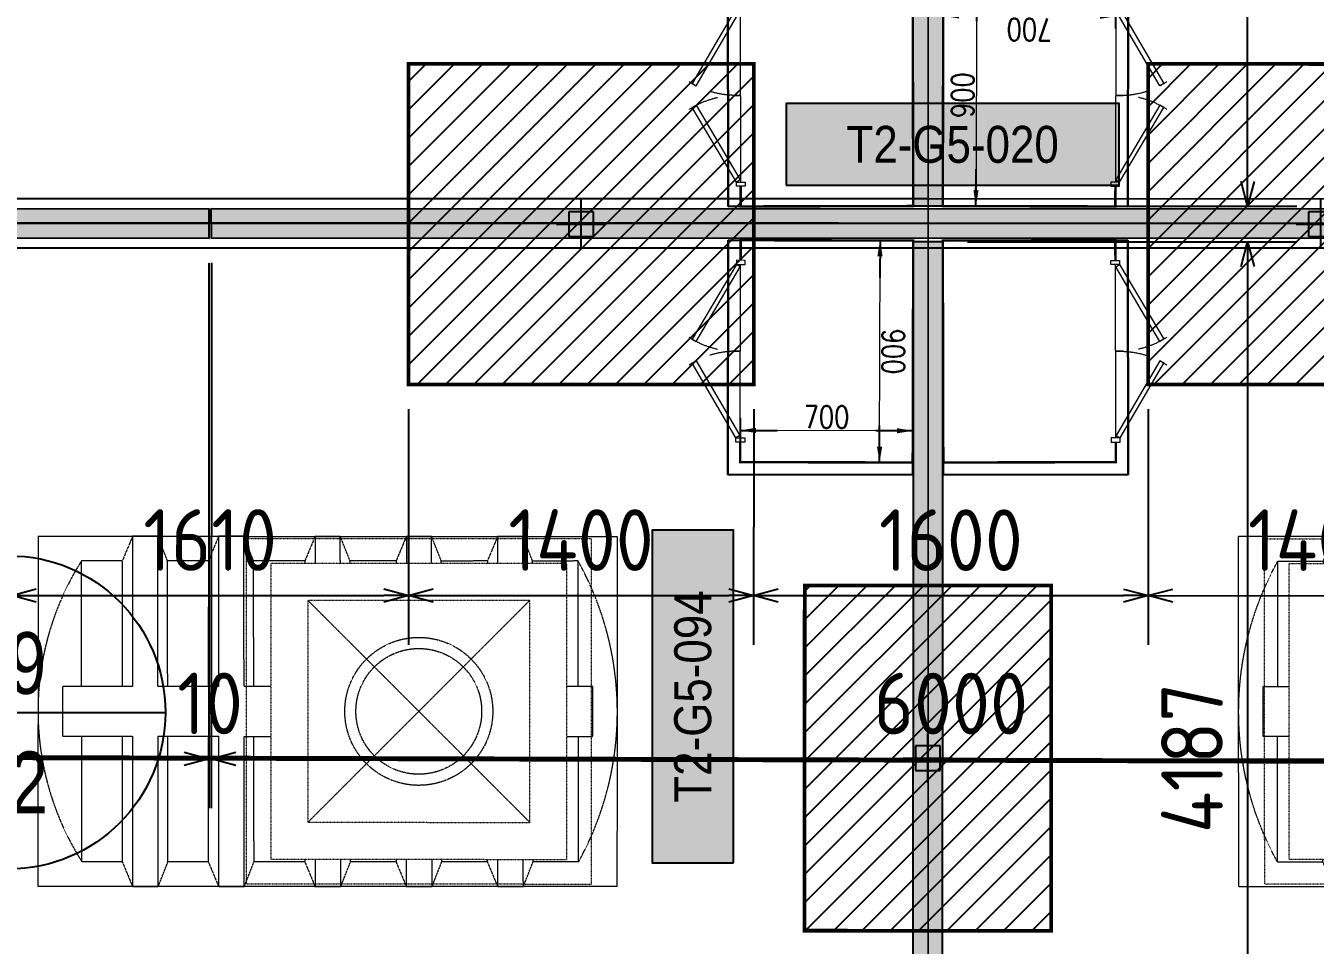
# Model space of a CAD drawing. Header units: centimetres. Extents: x -6122352 to 4157695, y -1694241 to 1947892.
# Drawn here: x 158847 to 164077, y -177704 to -173976 of the extents above; entities that cross this region are included whole.
import ezdxf
from ezdxf.enums import TextEntityAlignment as Align

# ---------------------------------------------------------------- set-up
doc = ezdxf.new("R2010")
doc.units = ezdxf.units.CM
doc.header["$MEASUREMENT"] = 0
doc.header["$PDMODE"] = 66
doc.header["$PDSIZE"] = 100
doc.linetypes.add('HIDDEN', pattern=[0.375, 0.25, -0.125])
doc.linetypes.add('LTH-4G-M-XR-GROUND FLOOR PLAN$0$HIDDEN2', pattern=[0.1875, 0.125, -0.0625])
for name, color, linetype in [('00-MI-DIM', 7, 'Continuous'), ('@MI-FOOTINGS', 7, 'Continuous'), ('@MI-MEP', 7, 'Continuous'), ('@MI-REF LAYER', 7, 'Continuous'), ('@MI-TYPE-02', 6, 'Continuous'), ('A-GLASS HATCH', 7, 'Continuous'), ('CTECH-Text 2.5mm', 2, 'Continuous'), ('PANEL-TAGS', 7, 'Continuous'), ('VD-WS-WATER TANK', 7, 'Continuous')]:
    doc.layers.add(name, color=color, linetype=linetype)
doc.layers.add('08-Compound Wall-2', color=6, linetype='Continuous', lineweight=25, true_color=0xff00ff)
for name, color, linetype, lineweight in [('23585-XR-AR-102-8P-GF$0$A-FLOR-XREF', 8, 'Continuous', 9), ('23585-XR-AR-DAMAC PLOT LIMITS$0$1-Mid units', 41, 'Continuous', 5), ('A-ANNO-TEXT', 3, 'Continuous', 25), ('LTH-4G-M-XR-GROUND FLOOR PLAN$0$1717 X Water Tank Location_5B$0$00 Line 2', 6, 'Continuous', 13), ('ZAT_WALL PANEL', 3, 'Continuous', 30)]:
    doc.layers.add(name, color=color, linetype=linetype, lineweight=lineweight)
doc.layers.add('LTH-4G-M-XR-GROUND FLOOR PLAN$0$PDF_Geometry', color=7, linetype='Continuous', true_color=0xcccccc)
doc.styles.add('Arial Narrow', font='ARIALN.TTF', dxfattribs={"width": 0.95, "height": 500})
doc.styles.add('DIMTEXT', font='romans.shx', dxfattribs={"width": 0.8})
doc.styles.add('PANELTAG_STYLE', font='arial.ttf')
doc.styles.add('Schueco-BEMSTIL', font='isocpeur.ttf', dxfattribs={"width": 0.9})
doc.dimstyles.new('DIM-25', dxfattribs={"dimscale": 25, "dimtxt": 2.5, "dimasz": 2.5, "dimexe": 1.25, "dimexo": 0.625, "dimgap": 1, "dimtad": 1, "dimdec": 0, "dimdsep": 46, "dimtxsty": 'DIMTEXT', "dimblk": 'AROW', "dimcen": 2.5, "dimse1": 1, "dimse2": 1, "dimclrd": 1, "dimclre": 1, "dimclrt": 2, "dimadec": 0, "dimazin": 0, "dimtfac": 1, "dimtdec": 0, "dimtmove": 0, "dimatfit": 3, "dimfxl": 1, "dimarcsym": 0})
doc.dimstyles.new('MI- JWC-TXT-2.5 MM', dxfattribs={"dimscale": 1.5, "dimtxt": 2.5, "dimasz": 1, "dimexe": 2, "dimexo": 1, "dimgap": 1, "dimtad": 1, "dimdec": 0, "dimdsep": 46, "dimtxsty": 'Schueco-BEMSTIL', "dimblk": 'OPEN30', "dimcen": 0, "dimdle": 2, "dimclrd": 140, "dimclre": 8, "dimclrt": 40, "dimadec": 0, "dimazin": 2, "dimtfac": 1, "dimtdec": 0, "dimtix": 1, "dimtmove": 2, "dimatfit": 3, "dimldrblk": 'OPEN', "dimfxl": 2, "dimlwd": -1, "dimlwe": -1, "dimarcsym": 0})

# ---------------------------------------------------------------- blocks, each defined once
blk = doc.blocks.new('23585-XR-AR-BOUNDARY WALLS AND SETBACKS')
at = {"layer": '08-Compound Wall-2'}
for p, q in [((496634.3278, 2768903.1255), (496630.2744, 2768898.7017)), ((496634.4752, 2768902.9903), (496630.4218, 2768898.5665)), ((496630.2744, 2768898.7017), (496626.2208, 2768894.2779)), ((496630.4218, 2768898.5665), (496626.3682, 2768894.1427))]:
    blk.add_line(p, q, dxfattribs=at)
blk = doc.blocks.new('A$C9d9485f6')
at = {"layer": 'A-ANNO-TEXT', "rotation": 312.4881850805905}
blk.add_blockref('23585-XR-AR-BOUNDARY WALLS AND SETBACKS', (-2377088.5348, -1504219.2521), dxfattribs=at)
blk = doc.blocks.new('23585-XR-AR-DAMAC PLOT LIMITS')
at = {"layer": '23585-XR-AR-DAMAC PLOT LIMITS$0$1-Mid units', "color": 251, "true_color": 0x636466}
for points in [[(496630.3481, 2768898.6341), (496612.6529, 2768914.8477), (496616.7063, 2768919.2715), (496634.4015, 2768903.0579)], [(496626.2945, 2768894.2103), (496608.5993, 2768910.4239), (496612.6529, 2768914.8477), (496630.3481, 2768898.6341)], [(496630.3481, 2768898.6341), (496634.4015, 2768903.0579), (496652.0965, 2768886.8441), (496648.0429, 2768882.4203)], [(496648.0429, 2768882.4203), (496643.9895, 2768877.9965), (496626.2945, 2768894.2103), (496630.3481, 2768898.6341)]]:
    blk.add_lwpolyline(points, close=True, dxfattribs=at)
blk = doc.blocks.new('A$Cf093b529')
at = {"layer": 'A-ANNO-TEXT'}
blk.add_blockref('23585-XR-AR-DAMAC PLOT LIMITS', (-495391.9901, -2768603.4419), dxfattribs=at)
blk = doc.blocks.new('AROW')
at = {"color": 1, "ltscale": 100}
for p, q in [((0, 0), (-3, 0)), ((0, -1), (0, 1))]:
    blk.add_line(p, q, dxfattribs=at)
blk.add_solid([(-1.28, 0.21), (-1.28, -0.21), (0, 0)], dxfattribs=at)
blk = doc.blocks.new('*D475')
at = {"layer": 'CTECH-Text 2.5mm', "color": 8, "lineweight": -2, "ltscale": 10, "transparency": 16777216}
blk.add_line((0.8246, -0.1346), (0.0246, -0.1346), dxfattribs=at)
at = {"layer": 'Defpoints', "color": 0, "ltscale": 10, "transparency": 16777216}
for p in [(-0.0254, 0), (0.8746, 0), (-0.0254, -0.1346)]:
    blk.add_point(p, dxfattribs=at)
at = {"layer": 'CTECH-Text 2.5mm', "color": 8, "lineweight": -2, "ltscale": 10, "transparency": 16777216, "xscale": 0.05, "yscale": 0.05, "zscale": 0.05, "rotation": 180}
blk.add_blockref('AROW', (-0.0254, -0.1346), dxfattribs=at)
at = {"layer": 'CTECH-Text 2.5mm', "color": 8, "lineweight": -2, "ltscale": 10, "transparency": 16777216, "xscale": 0.05, "yscale": 0.05, "zscale": 0.05}
blk.add_blockref('AROW', (0.8746, -0.1346), dxfattribs=at)
at = {"layer": 'CTECH-Text 2.5mm', "color": 8, "ltscale": 10, "transparency": 16777216, "insert": (0.4246, -0.0796), "char_height": 0.09, "attachment_point": 5, "style": 'DIMTEXT'}
blk.add_mtext('900', dxfattribs=at)
blk = doc.blocks.new('*D474')
at = {"layer": 'CTECH-Text 2.5mm', "color": 8, "lineweight": -2, "ltscale": 10, "transparency": 16777216}
blk.add_line((0.7459, -0.05), (0.7459, -0.65), dxfattribs=at)
at = {"layer": 'Defpoints', "color": 0, "ltscale": 10, "transparency": 16777216}
for p in [(0.8746, 0), (0.7459, -0.7), (0.8746, -0.7)]:
    blk.add_point(p, dxfattribs=at)
at = {"layer": 'CTECH-Text 2.5mm', "color": 8, "lineweight": -2, "ltscale": 10, "transparency": 16777216, "xscale": 0.05, "yscale": 0.05, "zscale": 0.05}
for p, rotation in [((0.7459, 0), 90), ((0.7459, -0.7), 270)]:
    blk.add_blockref('AROW', p, dxfattribs=dict(at, rotation=rotation))
at = {"layer": 'CTECH-Text 2.5mm', "color": 8, "ltscale": 10, "transparency": 16777216, "insert": (0.6909, -0.35), "char_height": 0.09, "attachment_point": 5, "rotation": 90, "style": 'DIMTEXT'}
blk.add_mtext('700', dxfattribs=at)
blk = doc.blocks.new('WT')
at = {"layer": 'VD-WS-WATER TANK', "color": 8, "linetype": 'HIDDEN', "lineweight": 5}
for p, q in [((-1544.6, 709.7), (-1544.6, -710.3)), ((-1544.6, 709.7), (805.4, 709.7)), ((805.4, -710.3), (805.4, 709.7)), ((-1205.2, 610), (-1368.6, 609.7)), ((-1367.6, 100.7), (-1368.6, 609.7)), ((-853.8, 610), (-1019.5, 609.7)), ((-462.5, 610), (-670.5, 610)), ((-92.3, 610), (-279.1, 610)), ((278, 610), (91.1, 609.6)), ((645.8, 610), (461.3, 609.7)), ((646.8, 100.7), (645.8, 610)), ((-1366.3, -610.3), (-1367.2, -101.4)), ((648.2, -610), (647.2, -101.4)), ((-1202.9, -610), (-1366.3, -610.3)), ((-853.8, -610), (-1017.2, -610.3)), ((-462.5, -610), (-668.2, -610)), ((-92.3, -610), (-276.8, -610)), ((278, -610), (93.4, -610.3)), ((648.2, -610), (463.6, -610.3)), ((805.4, -710.3), (-1544.6, -710.3))]:
    blk.add_line(p, q, dxfattribs=at)
at = {"layer": 'VD-WS-WATER TANK', "color": 8, "linetype": 'HIDDEN', "lineweight": 5, "ltscale": 0.2}
for p, q in [((-450, 450, 1.1), (450, -450, -1)), ((450, 450), (-450, -450, 1))]:
    blk.add_line(p, q, dxfattribs=at)
at = {"layer": 'VD-WS-WATER TANK', "color": 8, "linetype": 'HIDDEN', "lineweight": 5}
for points in [[(-1058, 100.7), (-1059, 709.7), (-1161.1, 709.7), (-1202.9, 610), (-1202.9, 100.7)], [(-1161.1, 709.7), (-1161.1, 100.7)], [(-1018.6, 100.7), (-1019.5, 610), (-1059, 709.7)], [(-708.9, 100.7), (-709.9, 709.7), (-812, 709.7), (-853.8, 610), (-853.8, 100.7)], [(-812, 709.7), (-812, 100.7)], [(-669.5, 100.7), (-670.5, 610), (-709.9, 709.7)], [(-318.4, 600), (-318.6, 709.7), (-420.7, 709.7), (-462.5, 610), (-462.5, 600)], [(-420.7, 709.7), (-420.7, 600)], [(-279.1, 600), (-279.1, 610), (-318.6, 709.7)], [(51.8, 600), (51.6, 709.7), (-50.5, 709.7), (-92.3, 610), (-92.3, 600)], [(-50.5, 709.7), (-50.5, 600)], [(91.1, 600), (91.1, 610), (51.6, 709.7)], [(422, 600), (421.8, 709.7), (319.7, 709.7), (278, 610), (278, 600)], [(319.7, 709.7), (319.7, 600)], [(461.3, 600), (461.3, 610), (421.8, 709.7)], [(-1161.1, 100.7), (-1444.6, 100.7), (-1444.6, -101.4), (-1161.1, -101.4)], [(-812, 100.7), (-1058, 100.7)], [(-600, 100.7), (-708.9, 100.7)], [(600, -101.4), (705.4, -101.4), (705.4, 100.7), (600, 100.7)], [(-1202.9, -101.4), (-1202.9, -610), (-1161.1, -710.3), (-1056.7, -710.3), (-1017.2, -610), (-1018.2, -101.4)], [(-1161.1, -101.4), (-1161.1, -710.3)], [(-1056.7, -710.3), (-1057.7, -101.4)], [(-1057.7, -101.4), (-812, -101.4)], [(-853.8, -101.4), (-853.8, -610), (-812, -710.3), (-707.6, -710.3), (-668.2, -610), (-669.1, -101.4)], [(-812, -101.4), (-812, -710.3)], [(-707.6, -710.3), (-708.6, -101.4)], [(-708.6, -101.4), (-600, -101.4)], [(-462.5, -600), (-462.5, -610), (-420.7, -710.3), (-316.2, -710.3), (-276.8, -610), (-276.8, -600)], [(-420.7, -600), (-420.7, -710.3)], [(-316.2, -710.3), (-316.4, -600)], [(-92.3, -600), (-92.3, -610), (-50.5, -710.3), (54, -710.3), (93.4, -610), (93.4, -600)], [(-50.5, -600), (-50.5, -710.3)], [(54, -710.3), (53.8, -600)], [(278, -600), (278, -610), (319.7, -710.3), (424.2, -710.3), (463.6, -610), (463.6, -600)], [(319.7, -600), (319.7, -710.3)], [(424.2, -710.3), (424, -600)]]:
    blk.add_lwpolyline(points, dxfattribs=at)
at = {"layer": 'VD-WS-WATER TANK', "color": 8, "linetype": 'HIDDEN', "lineweight": 5, "ltscale": 0.2}
for points in [[(-700, -700), (700, -700), (700, 700), (-700, 700)], [(-600, -600), (600, -600), (600, 600), (-600, 600)], [(-450, -450), (450, -450), (450, 450), (-450, 450)]]:
    blk.add_lwpolyline(points, close=True, dxfattribs=at)
at = {"layer": 'VD-WS-WATER TANK', "color": 8, "linetype": 'HIDDEN', "lineweight": 5}
for radius in [300, 255]:
    blk.add_circle((0, 0), radius, dxfattribs=at)
for centre, radius, start, end in [((-406.1, 1.5), 1138.5, 147.7124, 212.5056), ((-448.6, -2.1), 1254, 331.0009, 29.2171)]:
    blk.add_arc(centre, radius, start, end, dxfattribs=at)
blk = doc.blocks.new('A$C041ab15c')
at = {"color": 1, "true_color": 0xeb0000, "const_width": 0.008}
blk.add_lwpolyline([(54.3021, -0.0005), (54.3025, -24.0004), (45.1499, -24.0003), (39.1498, -24.0002), (33.1498, -24.0002), (27.1498, -24.0002), (21.1498, -24.0002), (15.1499, -24.0001), (9.1499, -24.0001), (0, -24), (0, 0), (9.15, -0.0002), (15.1501, -0.0002), (21.1501, -0.0002), (27.1498, -0.0002), (33.1498, -0.0002), (39.1498, -0.0002), (45.1499, -0.0003)], close=True, dxfattribs=at)
blk = doc.blocks.new('A$C501b3e2d')
at = {"color": 1, "true_color": 0xeb0000, "const_width": 0.008}
blk.add_lwpolyline([(54.3021, -0.0001), (54.3021, -24), (45.1521, -24.0001), (39.1521, -24.0002), (33.1521, -24.0002), (27.1522, -24.0001), (21.1522, -24.0002), (15.152, -24), (9.152, -24.0001), (-0.0006, -24.0001), (0, 0), (9.1522, -0.0001), (15.1523, -0.0002), (21.1523, -0.0002), (27.1523, -0.0001), (33.152, -0.0001), (39.1521, 0), (45.1521, 0)], close=True, dxfattribs=at)
blk = doc.blocks.new('T2-FOOTING PLAN')
at = {"layer": '@MI-FOOTINGS', "transparency": 33554679}
h = blk.add_hatch(dxfattribs=at)
h.set_pattern_fill('ANSI31', color=8, scale=650)
h.paths.add_polyline_path([(-700, 650), (700, 650), (700, -650), (-700, -650)])
at = {"layer": '@MI-FOOTINGS', "color": 160, "true_color": 0x3340f0, "const_width": 15}
blk.add_lwpolyline([(-700, 650), (700, 650), (700, -650), (-700, -650)], close=True, dxfattribs=at)
at = {"layer": '@MI-FOOTINGS', "color": 30}
blk.add_point((0, 0), dxfattribs=at)
blk = doc.blocks.new('_Open30')
at = {"color": 0, "linetype": 'ByBlock', "lineweight": -2}
for p, q in [((-1, 0.268), (0, 0)), ((0, 0), (-1, -0.268)), ((0, 0), (-1, 0))]:
    blk.add_line(p, q, dxfattribs=at)
blk = doc.blocks.new('*D928')
at = {"layer": '00-MI-DIM', "color": 8, "transparency": 16777216}
for p, q in [((158789.6, -175530.4), (158789.4, -176486.1)), ((160399.1, -175530), (160399, -176486.4))]:
    blk.add_line(p, q, dxfattribs=at)
at = {"layer": '00-MI-DIM', "color": 140, "transparency": 16777216}
blk.add_line((158889.4, -176286.1), (160299, -176286.4), dxfattribs=at)
at = {"layer": 'Defpoints', "color": 0, "transparency": 16777216}
for p in [(158789.6, -175430.4), (160399.2, -175430), (160399, -176286.4)]:
    blk.add_point(p, dxfattribs=at)
at = {"layer": '00-MI-DIM', "color": 140, "transparency": 16777216, "xscale": 100, "yscale": 100, "zscale": 100}
for p, rotation in [((158789.4, -176286.1), 179.9898439714545), ((160399, -176286.4), 359.9898439714545)]:
    blk.add_blockref('_Open30', p, dxfattribs=dict(at, rotation=rotation))
at = {"layer": '00-MI-DIM', "color": 40, "transparency": 16777216, "insert": (159594.3, -176061.2), "char_height": 250, "attachment_point": 5, "rotation": 359.9898, "style": 'Schueco-BEMSTIL'}
blk.add_mtext('1610', dxfattribs=at)
blk = doc.blocks.new('_Open')
at = {"color": 0, "linetype": 'ByBlock', "lineweight": -2}
for p, q in [((-1, 0.2), (0, 0)), ((-1, -0.2), (0, 0)), ((0, 0), (-1, 0))]:
    blk.add_line(p, q, dxfattribs=at)
blk = doc.blocks.new('*D929')
at = {"layer": '00-MI-DIM', "color": 8, "transparency": 16777216}
for p, q in [((160399.1, -175530), (160399, -176486.4)), ((161799.1, -175530.3), (161799, -176486.6))]:
    blk.add_line(p, q, dxfattribs=at)
at = {"layer": '00-MI-DIM', "color": 140, "transparency": 16777216}
blk.add_line((160499, -176286.4), (161699, -176286.6), dxfattribs=at)
at = {"layer": 'Defpoints', "color": 0, "transparency": 16777216}
for p in [(160399.2, -175430), (161799.2, -175430.3), (161799, -176286.6)]:
    blk.add_point(p, dxfattribs=at)
at = {"layer": '00-MI-DIM', "color": 140, "transparency": 16777216, "xscale": 100, "yscale": 100, "zscale": 100}
for p, rotation in [((160399, -176286.4), 179.9898439714545), ((161799, -176286.6), 359.9898439714545)]:
    blk.add_blockref('_Open30', p, dxfattribs=dict(at, rotation=rotation))
at = {"layer": '00-MI-DIM', "color": 40, "transparency": 16777216, "insert": (161099, -176061.5), "char_height": 250, "attachment_point": 5, "rotation": 359.9898, "style": 'Schueco-BEMSTIL'}
blk.add_mtext('1400', dxfattribs=at)
blk = doc.blocks.new('*D930')
at = {"layer": '00-MI-DIM', "color": 8, "transparency": 16777216}
for p, q in [((161799.1, -175530.3), (161799, -176486.6)), ((163399.1, -175530.6), (163399, -176486.9))]:
    blk.add_line(p, q, dxfattribs=at)
at = {"layer": '00-MI-DIM', "color": 140, "transparency": 16777216}
blk.add_line((161899, -176286.7), (163299, -176286.9), dxfattribs=at)
at = {"layer": 'Defpoints', "color": 0, "transparency": 16777216}
for p in [(161799.2, -175430.3), (163399.2, -175430.6), (163399, -176286.9)]:
    blk.add_point(p, dxfattribs=at)
at = {"layer": '00-MI-DIM', "color": 140, "transparency": 16777216, "xscale": 100, "yscale": 100, "zscale": 100}
for p, rotation in [((161799, -176286.6), 179.9898439714545), ((163399, -176286.9), 359.9898439714545)]:
    blk.add_blockref('_Open30', p, dxfattribs=dict(at, rotation=rotation))
at = {"layer": '00-MI-DIM', "color": 40, "transparency": 16777216, "insert": (162599, -176061.8), "char_height": 250, "attachment_point": 5, "rotation": 359.9898, "style": 'Schueco-BEMSTIL'}
blk.add_mtext('1600', dxfattribs=at)
blk = doc.blocks.new('*D931')
at = {"layer": '00-MI-DIM', "color": 8, "transparency": 16777216}
for p, q in [((163399.1, -175530.6), (163399, -176486.9)), ((164799.1, -175530.8), (164799, -176487.2))]:
    blk.add_line(p, q, dxfattribs=at)
at = {"layer": '00-MI-DIM', "color": 140, "transparency": 16777216}
blk.add_line((163499, -176286.9), (164699, -176287.2), dxfattribs=at)
at = {"layer": 'Defpoints', "color": 0, "transparency": 16777216}
for p in [(163399.2, -175430.6), (164799.2, -175430.8), (164799, -176287.2)]:
    blk.add_point(p, dxfattribs=at)
at = {"layer": '00-MI-DIM', "color": 140, "transparency": 16777216, "xscale": 100, "yscale": 100, "zscale": 100}
for p, rotation in [((163399, -176286.9), 179.9898439714545), ((164799, -176287.2), 359.9898439714545)]:
    blk.add_blockref('_Open30', p, dxfattribs=dict(at, rotation=rotation))
at = {"layer": '00-MI-DIM', "color": 40, "transparency": 16777216, "insert": (164099, -176062), "char_height": 250, "attachment_point": 5, "rotation": 359.9898, "style": 'Schueco-BEMSTIL'}
blk.add_mtext('1400', dxfattribs=at)
blk = doc.blocks.new('*D959')
at = {"layer": '@MI-TYPE-02', "color": 8, "transparency": 16777216}
for p, q in [((153589.9, -174936.8), (153589.5, -177147.9)), ((159589.5, -174938), (159589.1, -177148.9))]:
    blk.add_line(p, q, dxfattribs=at)
at = {"layer": '@MI-TYPE-02', "color": 140, "transparency": 16777216}
blk.add_line((153689.6, -176947.9), (159489.1, -176948.9), dxfattribs=at)
at = {"layer": 'Defpoints', "color": 0, "transparency": 16777216}
for p in [(153589.9, -174836.8), (159589.5, -174838), (159589.1, -176948.9)]:
    blk.add_point(p, dxfattribs=at)
at = {"layer": '@MI-TYPE-02', "color": 140, "transparency": 16777216, "xscale": 100, "yscale": 100, "zscale": 100}
for p, rotation in [((153589.6, -176947.9), 179.9898439714545), ((159589.1, -176948.9), 359.9898439714545)]:
    blk.add_blockref('_Open30', p, dxfattribs=dict(at, rotation=rotation))
at = {"layer": '@MI-TYPE-02', "color": 40, "transparency": 16777216, "insert": (156589.4, -176723.4), "char_height": 250, "attachment_point": 5, "rotation": 359.9898, "style": 'Schueco-BEMSTIL'}
blk.add_mtext('6000', dxfattribs=at)
blk = doc.blocks.new('*D960')
at = {"layer": '@MI-TYPE-02', "color": 8, "transparency": 16777216}
for p, q in [((159589.5, -174938), (159589.1, -177148.9)), ((159599.5, -174937.2), (159599.1, -177149))]:
    blk.add_line(p, q, dxfattribs=at)
at = {"layer": '@MI-TYPE-02', "color": 140, "transparency": 16777216}
for p, q in [((159489.1, -176948.9), (159389.1, -176948.9)), ((159589.1, -176948.9), (159599.1, -176949)), ((159699.1, -176949), (159799.1, -176949))]:
    blk.add_line(p, q, dxfattribs=at)
at = {"layer": 'Defpoints', "color": 0, "transparency": 16777216}
for p in [(159589.5, -174838), (159599.5, -174837.2), (159599.1, -176949)]:
    blk.add_point(p, dxfattribs=at)
at = {"layer": '@MI-TYPE-02', "color": 140, "transparency": 16777216, "xscale": 100, "yscale": 100, "zscale": 100}
for p, rotation in [((159589.1, -176948.9), 359.9898439714545), ((159599.1, -176949), 179.9898439714545)]:
    blk.add_blockref('_Open30', p, dxfattribs=dict(at, rotation=rotation))
at = {"layer": '@MI-TYPE-02', "color": 40, "transparency": 16777216, "insert": (159594.2, -176723.9), "char_height": 250, "attachment_point": 5, "rotation": 359.9898, "style": 'Schueco-BEMSTIL'}
blk.add_mtext('10', dxfattribs=at)
blk = doc.blocks.new('*D961')
at = {"layer": '@MI-TYPE-02', "color": 8, "transparency": 16777216}
for p, q in [((159599.5, -174937.2), (159599.1, -177149)), ((165599.1, -174938.3), (165598.7, -177150))]:
    blk.add_line(p, q, dxfattribs=at)
at = {"layer": '@MI-TYPE-02', "color": 140, "transparency": 16777216}
blk.add_line((159699.1, -176949), (165498.7, -176950), dxfattribs=at)
at = {"layer": 'Defpoints', "color": 0, "transparency": 16777216}
for p in [(159599.5, -174837.2), (165599.1, -174838.3), (165598.7, -176950)]:
    blk.add_point(p, dxfattribs=at)
at = {"layer": '@MI-TYPE-02', "color": 140, "transparency": 16777216, "xscale": 100, "yscale": 100, "zscale": 100}
for p, rotation in [((159599.1, -176949), 179.9898439714545), ((165598.7, -176950), 359.9898439714545)]:
    blk.add_blockref('_Open30', p, dxfattribs=dict(at, rotation=rotation))
at = {"layer": '@MI-TYPE-02', "color": 40, "transparency": 16777216, "insert": (162599, -176724.5), "char_height": 250, "attachment_point": 5, "rotation": 359.9898, "style": 'Schueco-BEMSTIL'}
blk.add_mtext('6000', dxfattribs=at)
blk = doc.blocks.new('PANELTAG')
at = {"layer": 'PANEL-TAGS', "color": 1}
blk.add_lwpolyline([(-13.5, -3.3), (13.5, -3.3), (13.5, 3.3), (-13.5, 3.3)], close=True, dxfattribs=at)
at = {"layer": 'PANEL-TAGS', "color": 40, "true_color": 0xffd700}
blk.add_solid([(-13.5, -3.3), (13.5, -3.3), (-13.5, 3.3), (13.5, 3.3)], dxfattribs=at)
at = {"layer": 'PANEL-TAGS', "color": 5, "style": 'PANELTAG_STYLE', "width": 0.85}
blk.add_attdef('TAGNO', text='', height=3, dxfattribs=at).set_placement((0, 0), align=Align.MIDDLE)
blk = doc.blocks.new('*D3052')
at = {"layer": '@MI-TYPE-02', "color": 8, "transparency": 16777216}
for p, q in [((6160.2, 4255.4), (7496.5, 4255.4)), ((6160.2, 68.4), (7496.5, 68.4))]:
    blk.add_line(p, q, dxfattribs=at)
at = {"layer": '@MI-TYPE-02', "color": 140, "transparency": 16777216}
blk.add_line((7296.5, 168.4), (7296.5, 4155.4), dxfattribs=at)
at = {"layer": 'Defpoints', "color": 0, "transparency": 16777216}
for p in [(6060.2, 4255.4), (7296.5, 4255.4), (6060.2, 68.4)]:
    blk.add_point(p, dxfattribs=at)
at = {"layer": '@MI-TYPE-02', "color": 140, "transparency": 16777216, "xscale": 100, "yscale": 100, "zscale": 100}
for p, rotation in [((7296.5, 4255.4), 90), ((7296.5, 68.4), 270)]:
    blk.add_blockref('_Open30', p, dxfattribs=dict(at, rotation=rotation))
at = {"layer": '@MI-TYPE-02', "color": 40, "transparency": 16777216, "insert": (7071.5, 2161.9), "char_height": 250, "attachment_point": 5, "rotation": 90, "style": 'Schueco-BEMSTIL'}
blk.add_mtext('4187', dxfattribs=at)
blk = doc.blocks.new('*D3053')
at = {"layer": '@MI-TYPE-02', "color": 8, "transparency": 16777216}
for p, q in [((6160.1, -75.6), (7496.5, -76)), ((6158.8, -4262.5), (7495.1, -4263))]:
    blk.add_line(p, q, dxfattribs=at)
at = {"layer": '@MI-TYPE-02', "color": 140, "transparency": 16777216}
blk.add_line((7296.4, -175.9), (7295.1, -4162.9), dxfattribs=at)
at = {"layer": 'Defpoints', "color": 0, "transparency": 16777216}
for p in [(6060.1, -75.5), (6058.8, -4262.5), (7295.1, -4262.9)]:
    blk.add_point(p, dxfattribs=at)
at = {"layer": '@MI-TYPE-02', "color": 140, "transparency": 16777216, "xscale": 100, "yscale": 100, "zscale": 100}
for p, rotation in [((7296.5, -75.9), 89.98108695238069), ((7295.1, -4262.9), 269.9810869523807)]:
    blk.add_blockref('_Open30', p, dxfattribs=dict(at, rotation=rotation))
at = {"layer": '@MI-TYPE-02', "color": 40, "transparency": 16777216, "insert": (7070.8, -2169.3), "char_height": 250, "attachment_point": 5, "rotation": 89.9811, "style": 'Schueco-BEMSTIL'}
blk.add_mtext('4187', dxfattribs=at)
blk = doc.blocks.new('T2-SINGLE FOOTING')
at = {"layer": '@MI-FOOTINGS', "transparency": 33554679}
h = blk.add_hatch(dxfattribs=at)
h.set_pattern_fill('ANSI31', color=8, scale=650)
h.paths.add_polyline_path([(-700, 500), (700, 500), (700, -500), (-700, -500)])
at = {"layer": '@MI-FOOTINGS', "color": 62, "const_width": 15}
blk.add_lwpolyline([(-700, 500), (700, 500), (700, -500), (-700, -500)], close=True, dxfattribs=at)
at = {"layer": '@MI-FOOTINGS', "color": 30}
blk.add_point((0, 0), dxfattribs=at)
blk = doc.blocks.new('*U3659')
h = blk.add_hatch(color=94)
edge = h.paths.add_edge_path()
edge.add_line((0, -6.35), (0, -8.98))
edge.add_line((0, -8.98), (-8.98, 0))
edge.add_line((-8.98, 0), (0, 8.98))
edge.add_line((0, 8.98), (0, 6.35))
edge.add_arc((0, 0), 6.35, 90, 270)
at = {"color": 94}
blk.add_line((-6.35, 0), (6.35, 0), dxfattribs=at)
blk.add_lwpolyline([(0, -6.35), (0, -8.98), (-8.98, 0), (0, 8.98), (0, 6.35, 1)], format="xyb", close=True, dxfattribs=at)
blk.add_lwpolyline([(-4.49, 4.49, 0.414214), (-4.49, -4.49), (-8.98, 0), (-4.49, 4.49)], format="xyb", close=True)
blk.add_circle((0, 0), 6.35, dxfattribs=at)
at = {"style": 'Arial Narrow', "width": 0.95, "flags": 8}
blk.add_attdef('VIEWNUMBER', text='', height=2.5, dxfattribs=at).set_placement((0, 0), align=Align.BOTTOM_CENTER)
blk.add_attdef('SHEETNUMBER', text='', height=2.5, dxfattribs=at).set_placement((0, -1.588), align=Align.TOP_CENTER)
blk = doc.blocks.new('A$C3dfd7553')
at = {"layer": 'LTH-4G-M-XR-GROUND FLOOR PLAN$0$1717 X Water Tank Location_5B$0$00 Line 2', "color": 8, "linetype": 'Continuous', "elevation": 0}
blk.add_lwpolyline([(0.0563, -0.7, 0.01, 0.01, 0), (-0.0254, -0.7, 0.01, 0.01, 0), (-0.0254, 0, 0.01, 0.01, 0), (0.8746, 0, 0.01, 0.01, 0), (0.8746, -0.7, 0.01, 0.01, 0), (0.7937, -0.7, 0, 0, 0)], format="xyseb", dxfattribs=at)
at = {"layer": 'LTH-4G-M-XR-GROUND FLOOR PLAN$0$PDF_Geometry', "color": 8, "lineweight": 5, "elevation": 0}
for points in [[(0.0734, -0.7172), (0.0734, -0.6813), (0.0563, -0.6813), (0.0563, -0.7172)], [(0.3766, -0.8952), (0.386, -0.8796), (0.0828, -0.7016), (0.0734, -0.7172)], [(0.4734, -0.8952), (0.464, -0.8796), (0.7672, -0.7016), (0.7766, -0.7172)], [(0.7766, -0.7172), (0.7766, -0.6813), (0.7937, -0.6813), (0.7937, -0.7172)]]:
    blk.add_lwpolyline(points, close=True, dxfattribs=at)
blk.add_lwpolyline([(0.7766, -0.7), (0.0734, -0.7)], dxfattribs=at)
at = {"layer": 'LTH-4G-M-XR-GROUND FLOOR PLAN$0$PDF_Geometry', "color": 8, "linetype": 'LTH-4G-M-XR-GROUND FLOOR PLAN$0$HIDDEN2', "lineweight": 5}
for centre, start, end in [((0.0734, -0.7172), 327.1407, 2.8021), ((0.7766, -0.7172), 177.1979, 212.8593)]:
    blk.add_arc(centre, 0.3516, start, end, dxfattribs=at)
at = {"layer": 'ZAT_WALL PANEL', "color": 1, "elevation": 0}
blk.add_lwpolyline([(-0.0254, -0.75), (-0.0254, 0), (0.9246, 0), (0.9246, -0.75), (-0.0254, -0.75)], dxfattribs=at)
at = {"layer": 'CTECH-Text 2.5mm', "color": 8, "ltscale": 10}
dim = blk.add_linear_dim(base=(-0.0254, -0.1346), p1=(0.8746, 0), p2=(-0.0254, 0), dimstyle='DIM-25', override={"dimscale": 1, "dimtxt": 0.09, "dimasz": 0.05, "dimgap": 0.01, "dimlfac": 1000, "dimclrd": 8, "dimclre": 8, "dimclrt": 8}, dxfattribs=at)
dim.commit()
dim.dimension.update_dxf_attribs({"geometry": '*D475', "text_midpoint": (0.4246, -0.0796)})
dim = blk.add_linear_dim(base=(0.7459, -0.7), p1=(0.8746, 0), p2=(0.8746, -0.7), angle=90, dimstyle='DIM-25', override={"dimscale": 1, "dimtxt": 0.09, "dimasz": 0.05, "dimgap": 0.01, "dimlfac": 1000, "dimclrd": 8, "dimclre": 8, "dimclrt": 8}, dxfattribs=at)
dim.commit()
dim.dimension.update_dxf_attribs({"geometry": '*D474', "text_midpoint": (0.6909, -0.35)})
blk = doc.blocks.new('23585-XR-AR-MID-ANNO-GF')
at = {"xscale": 1000, "yscale": 1000, "zscale": 1000, "rotation": 269.8774601641335}
blk.add_blockref('A$C3dfd7553', (5900.3, 23874.6, 0), dxfattribs=at)
at = {"layer": 'VD-WS-WATER TANK', "ltscale": 100, "rotation": 359.9969187736403}
blk.add_blockref('WT', (3895.2, 21990.4), dxfattribs=at)
blk = doc.blocks.new('A$C711b571c')
at = {"color": 1, "true_color": 0xeb0000, "const_width": 0.008}
blk.add_lwpolyline([(54.3021, -0.0005), (54.3025, -24.0004), (45.1499, -24.0003), (39.1498, -24.0002), (33.1498, -24.0002), (27.1498, -24.0002), (21.1498, -24.0002), (15.1499, -24.0001), (9.1499, -24.0001), (0, -24), (0, 0), (9.15, -0.0002), (15.1501, -0.0002), (21.1501, -0.0002), (27.1498, -0.0002), (33.1498, -0.0002), (39.1498, -0.0002), (45.1499, -0.0003)], close=True, dxfattribs=at)
at = {"layer": '23585-XR-AR-102-8P-GF$0$A-FLOR-XREF', "zscale": 0.001}
for p, xscale, yscale, rotation in [((33.1897, -23.9706), 0.001, 0.001, 359.9999999999999), ((45.1186, -23.9686), -0.001000000000000001, 0.001000000000000001, 0.01981388495083628)]:
    blk.add_blockref('23585-XR-AR-MID-ANNO-GF', p, dxfattribs=dict(at, xscale=xscale, yscale=yscale, rotation=rotation))
blk = doc.blocks.new('A$Cdfac6afe')
at = {"color": 1, "true_color": 0xeb0000, "const_width": 0.008}
blk.add_lwpolyline([(54.3021, -0.0001), (54.3021, -24), (45.1521, -24.0001), (39.1521, -24.0002), (33.1521, -24.0002), (27.1522, -24.0001), (21.1522, -24.0002), (15.152, -24), (9.152, -24.0001), (-0.0006, -24.0001), (0, 0), (9.1522, -0.0001), (15.1523, -0.0002), (21.1523, -0.0002), (27.1523, -0.0001), (33.152, -0.0001), (39.1521, 0), (45.1521, 0)], close=True, dxfattribs=at)
at = {"layer": '23585-XR-AR-102-8P-GF$0$A-FLOR-XREF', "xscale": 0.001, "yscale": 0.001, "zscale": 0.001}
blk.add_blockref('23585-XR-AR-MID-ANNO-GF', (9.1918, -23.9699), dxfattribs=at)
at = {"layer": '23585-XR-AR-102-8P-GF$0$A-FLOR-XREF', "xscale": -0.001000000000000002, "yscale": 0.001, "zscale": 0.001, "rotation": 0.01981388495083627}
blk.add_blockref('23585-XR-AR-MID-ANNO-GF', (21.1207, -23.9679), dxfattribs=at)
blk = doc.blocks.new('G8-partition walls')
at = {"layer": 'A-GLASS HATCH'}
h = blk.add_hatch(color=6, dxfattribs=at)
h.dxf.hatch_style = 1
h.paths.add_polyline_path([(5940.2, 68.4), (5940.2, 4255.4), (6060.2, 4255.4), (6060.2, 68.4)])
h = blk.add_hatch(color=6, dxfattribs=at)
h.dxf.hatch_style = 1
h.paths.add_polyline_path([(5940.1, -75.5), (5938.8, -4262.4), (6058.8, -4262.5), (6060.1, -75.5)])
at = {"layer": '@MI-TYPE-02', "color": 6}
for points in [[(5940.2, 68.4), (5940.2, 4255.4), (6060.2, 4255.4), (6060.2, 68.4)], [(5940.1, -75.5), (5938.8, -4262.4), (6058.8, -4262.5), (6060.1, -75.5)]]:
    blk.add_lwpolyline(points, close=True, dxfattribs=at)
at = {"layer": '@MI-FOOTINGS', "xscale": -1, "rotation": 89.98108695186909}
blk.add_blockref('T2-SINGLE FOOTING', (5999.5, -2169.5), dxfattribs=at)
at = {"layer": '@MI-TYPE-02'}
for base, p1, p2, angle, picture, middle in [((7296.5, 4255.4), (6060.2, 68.4), (6060.2, 4255.4), 90, '*D3052', (7071.5, 2161.9)), ((7295.1, -4262.9), (6060.1, -75.5), (6058.8, -4262.5), 269.9811, '*D3053', (7070.8, -2169.3))]:
    dim = blk.add_linear_dim(base=base, p1=p1, p2=p2, angle=angle, dimstyle='MI- JWC-TXT-2.5 MM', dxfattribs=at)
    dim.commit()
    dim.dimension.update_dxf_attribs({"geometry": picture, "text_midpoint": middle})

msp = doc.modelspace()

# ---------------------------------------------------------------- hatches: boundary and pattern name
at = {"layer": '@MI-TYPE-02'}
h = msp.add_hatch(color=256, dxfattribs=at)
h.dxf.hatch_style = 1
h.paths.add_polyline_path([(195656.46917, -174722.78744), (201656.04017, -174723.93945), (201656.46646, -174843.93869), (195656.89546, -174842.78668)])
h.paths.add_polyline_path([(189646.90395, -174721.63097), (195646.47494, -174722.78298), (195646.90124, -174842.78222), (189647.33024, -174841.63022)])
h.paths.add_polyline_path([(183637.33892, -174720.53257), (189636.90992, -174721.68458), (189637.33622, -174841.68382), (183637.76522, -174840.53182)])
h.paths.add_polyline_path([(177627.77413, -174719.49816), (183627.34513, -174720.65017), (183627.77142, -174840.64941), (177628.20042, -174839.4974)])
h.paths.add_polyline_path([(171618.20936, -174718.46967), (177617.78036, -174719.62168), (177618.20665, -174839.62092), (171618.63565, -174838.46892)])
h.paths.add_polyline_path([(165608.64459, -174717.44168), (171608.21559, -174718.59369), (171608.64188, -174838.59293), (165609.07088, -174837.44093)])
h.paths.add_polyline_path([(159599.0826, -174717.19691), (165598.6536, -174718.34892), (165599.07989, -174838.34816), (159599.50889, -174837.19616)])
h.paths.add_polyline_path([(153589.52013, -174716.81737), (159589.09113, -174717.96938), (159589.51742, -174837.96862), (153589.94642, -174836.81661)])
h.paths.add_polyline_path([(147483.92888, -174713.38439), (153579.52013, -174716.8156), (153579.94642, -174836.81484), (147484.35517, -174833.38363)])

# ---------------------------------------------------------------- linework, layer by layer
at = {"layer": '@MI-REF LAYER', "color": 1, "const_width": 20}
msp.add_lwpolyline([(147598.36991, -174805.32136), (150146.95894, -176920.1276), (169966.40068, -176974.43699), (169956.37208, -179941.56004), (169966.40068, -176974.43699), (198741.16726, -177044.2864), (201591.94638, -174810.28727)], dxfattribs=at)
at = {"layer": '@MI-TYPE-02'}
for points in [[(153589.52013, -174716.81737), (159589.09113, -174717.96938), (159589.51742, -174837.96862), (153589.94642, -174836.81661)], [(159599.0826, -174717.19691), (165598.6536, -174718.34892), (165599.07989, -174838.34816), (159599.50889, -174837.19616)]]:
    msp.add_lwpolyline(points, close=True, dxfattribs=at)

# ---------------------------------------------------------------- block references
at = {"layer": '00-MI-DIM'}
ref = msp.add_blockref('*U3659', (158778.08687, -176760.25723), dxfattribs=dict(at, xscale=100, yscale=100, zscale=100))
ref.add_attrib('VIEWNUMBER', '39', dxfattribs={"layer": '0', "height": 250, "style": 'Arial Narrow', "width": 0.95}).set_placement((158778.08687, -176760.25723), align=Align.BOTTOM_CENTER)
ref.add_attrib('SHEETNUMBER', 'T2', dxfattribs={"layer": '0', "height": 250, "style": 'Arial Narrow', "width": 0.95}).set_placement((158778.08687, -176919.00723), align=Align.TOP_CENTER)
at = {"layer": '@MI-FOOTINGS', "rotation": 359.9898439714545}
for p in [(161099.27055, -174780.16273), (164099.2705, -174780.6945)]:
    msp.add_blockref('T2-FOOTING PLAN', p, dxfattribs=at)
at = {"layer": '@MI-MEP', "color": 10, "xscale": 1000, "yscale": 1000, "zscale": 1000}
for name, p, rotation in [('A$C711b571c', (201656.25006, -174783.93907), 179.9905626783327), ('A$Cdfac6afe', (147354.14629, -174774.37532), 359.9900285576007)]:
    msp.add_blockref(name, p, dxfattribs=dict(at, rotation=rotation))
at = {"layer": '@MI-REF LAYER', "xscale": 1000, "yscale": 1000, "zscale": 1000}
msp.add_blockref('A$C9d9485f6', (-23958.95046, 48155.57226), dxfattribs=at)
at = {"layer": '@MI-REF LAYER', "xscale": 1000, "yscale": 1000, "zscale": 1000, "rotation": 312.4882903633292}
msp.add_blockref('A$Cf093b529', (-891608.73293, 539022.72011), dxfattribs=at)
at = {"layer": '@MI-REF LAYER', "color": 10, "xscale": 1000, "yscale": 1000, "zscale": 1000}
for name, p, rotation in [('A$C041ab15c', (201656.16472, -174783.93905), 179.9893265042863), ('A$C501b3e2d', (147354.1465, -174773.35969), 359.9897739949772)]:
    msp.add_blockref(name, p, dxfattribs=dict(at, rotation=rotation))
at = {"layer": '@MI-TYPE-02', "color": 240, "true_color": 0xed1f24}
msp.add_blockref('G8-partition walls', (156506.32039, -174776.17682), dxfattribs=at)
at = {"layer": 'PANEL-TAGS'}
ref = msp.add_blockref('PANELTAG', (162606.23586, -174456.55449), dxfattribs=dict(at, xscale=50, yscale=50, zscale=50))
ref.add_attrib('TAGNO', 'T2-G5-020', dxfattribs={"color": 5, "height": 150, "style": 'PANELTAG_STYLE', "width": 0.85}).set_placement((162606.23586, -174456.55449), align=Align.MIDDLE_CENTER)
at = {"layer": 'PANEL-TAGS', "color": 94}
ref = msp.add_blockref('PANELTAG', (161551.89905, -176695.92963), dxfattribs=dict(at, xscale=50.00000000000001, yscale=50.00000000000001, zscale=50.00000000000001, rotation=90.00000000000001))
ref.add_attrib('TAGNO', 'T2-G5-094', dxfattribs={"color": 5, "height": 150, "rotation": 90, "style": 'PANELTAG_STYLE', "width": 0.85}).set_placement((161551.89905, -176695.92963), align=Align.MIDDLE_CENTER)

# ---------------------------------------------------------------- dimensions: what is measured, and where the dimension line sits
at = {"layer": '00-MI-DIM'}
for base, p1, p2, picture, middle in [((160399.00355, -176286.39077), (158789.59281, -175430.43902), (160399.15534, -175430.03864), '*D928', (159594.26223, -176061.24812)), ((161799.00353, -176286.63892), (160399.15534, -175430.03864), (161799.15532, -175430.2868), '*D929', (161099.04342, -176061.51485)), ((163399.0035, -176286.92253), (161799.15532, -175430.2868), (163399.1553, -175430.57041), '*D930', (162599.0434, -176061.78073)), ((164799.00348, -176287.17069), (163399.1553, -175430.57041), (164799.15527, -175430.81857), '*D931', (164099.04337, -176062.04662))]:
    dim = msp.add_linear_dim(base=base, p1=p1, p2=p2, angle=359.98984397, dimstyle='MI- JWC-TXT-2.5 MM', dxfattribs=at)
    dim.commit()
    dim.dimension.update_dxf_attribs({"geometry": picture, "text_midpoint": middle})
at = {"layer": '@MI-TYPE-02'}
for base, p1, p2, picture, middle in [((159589.14324, -176948.94857), (153589.94642, -174836.81661), (159589.51742, -174837.96862), '*D959', (156589.39761, -176723.41684)), ((159599.13457, -176948.95034), (159589.51742, -174837.96862), (159599.50889, -174837.19616), '*D960', (159594.17879, -176723.94946)), ((165598.70558, -176950.0138), (159599.50889, -174837.19616), (165599.07989, -174838.34816), '*D961', (162598.95996, -176724.48207))]:
    dim = msp.add_linear_dim(base=base, p1=p1, p2=p2, angle=359.98984397, dimstyle='MI- JWC-TXT-2.5 MM', dxfattribs=at)
    dim.commit()
    dim.dimension.update_dxf_attribs({"geometry": picture, "text_midpoint": middle})

doc.saveas('drawing.dxf')
